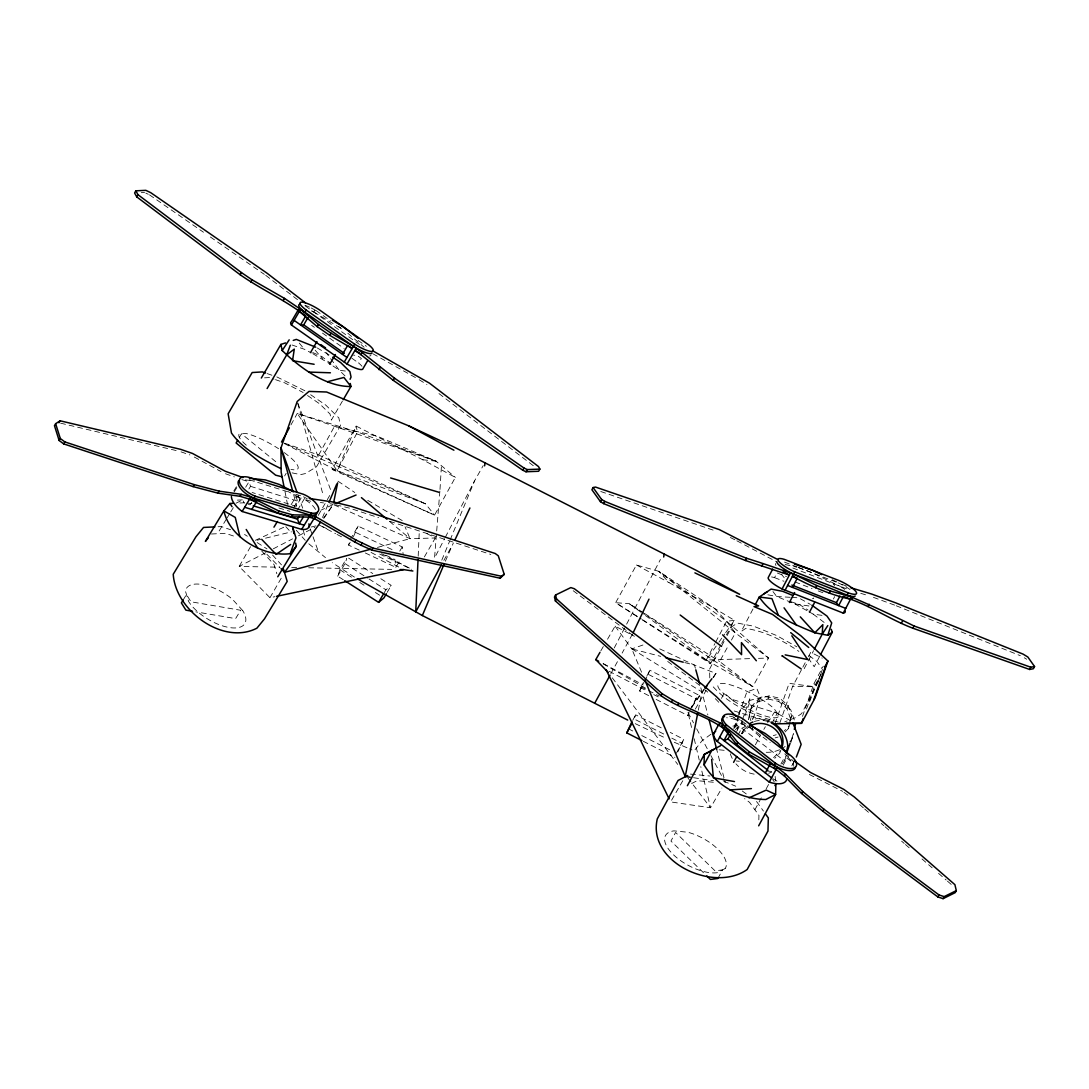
<?xml version="1.0" encoding="UTF-8"?>
<svg xmlns="http://www.w3.org/2000/svg" width="1089" height="1089" viewBox="0 0 1089 1089"><rect width="100%" height="100%" fill="white"/><g stroke="black" fill="none" stroke-linecap="round" stroke-linejoin="round"><path stroke-width="0.75" stroke-dasharray="5 3.75" d="M758.829 819.854L758.951 815.389L749.6 802.375L744.536 798.645M418.19 556.152L419.306 530.806M439.861 491.125L434.538 558.044L444.543 538.769M439.997 489.451L441.535 464.132M698.348 710.151L701.942 691.91L703.943 689.269M738.682 716.412L736.858 725.002A29.607 27.797 19.2 0 0 738.07 731.413M738.995 714.983L739.853 710.913L749.926 700.418L764.355 696.334L779.288 699.737L790.709 709.742L794.602 720.891M751.573 706.298L748.32 719.543L751.573 706.298L758.788 698.77L769.147 695.83L779.847 698.28L788.055 705.454L791.54 715.432L789.688 724.103M785.196 731.903L788.286 728.677L789.525 722.905M789.824 721.463L791.54 715.432M782.147 764.07A29.607 27.797 19.2 0 0 784.774 760.04L785.645 755.97M790.9 742.521L793.432 733.673L790.655 741.636M343.334 579.756L337.685 576.149L339.918 569.765L346.425 558.603M359.234 550.108L348.534 545.072L350.767 538.687L358.09 526.137L402.222 546.923L403.229 554.832M337.685 576.149L345.009 563.585L346.683 558.807M353.421 536.7L358.09 526.137M648.649 695.599L639.624 690.998L643.286 682.68M644.77 681.333L649.888 670.252L698.022 694.755L692.155 707.21M661.214 727.833L635.649 714.82L634.193 718.999L665.774 735.075M656.163 699.424L687.758 715.5L688.724 712.71M677.875 751.832L683.769 739.308L670.239 732.421M733.741 728.432L738.192 715.691M738.75 714.098L739.853 710.913M739.05 714.221L746.836 691.923L756.801 688.439L760.571 697.396L752.785 719.693L756.569 718.631A29.607 27.797 19.2 0 1 770.141 721.394M734.544 727.724L737.879 718.168M742.507 719.489L749.736 698.784L750.362 700.295L743.692 719.407M747.98 725.682L742.984 730.896L741.936 733.877L749.164 726.349M750.471 709.429L757.699 701.901L758.788 698.77M752.907 726.377L751.805 729.521L759.999 736.695L763.062 737.389M757.699 701.901L768.044 698.975L769.147 695.83M790.437 718.577L786.952 708.599L778.758 701.425L779.847 698.28M774.973 723.858L789.117 683.348L814.3 686.71L821.12 673.887M779.778 723.123L792.574 686.506L802.062 668.66M786.952 708.599L788.055 705.454M780.799 750.144L779.751 753.139L774.755 758.339M788.286 728.677L789.389 725.546L784.23 730.923M784.774 760.04L786.449 755.262M802.511 716.385L813.864 683.851L823.27 666.169M806.513 709.007L814.3 686.71L792.574 686.506M809.631 701.779L817.934 680.312M818.098 681.741L822.426 669.34M441.78 560.168L449.485 541.519M450.125 539.967L474.545 480.93L483.189 465.616M284.583 443.169L318.682 455.025L425.459 503.785L434.565 515.111L337.182 470.707L356.117 426.071L422.75 459.762L455.352 477.39L434.565 515.111L332.199 469.468L356.117 426.071L357.491 432.006L337.182 470.707L332.199 469.468M445.36 561.216L453.378 542.921M322.521 517.493L328.32 503.867M445.319 537.285L474.545 480.93M614.25 647.955L625.835 625.644M626.611 624.16L660.41 559.528M792.438 764.682L793.827 762.014M632.45 634.084L622.132 653.087M724.062 641.448L709.565 669.15L709.851 680.448M727.112 635.622L731.699 626.869L737.267 623.058L753.683 626.202L776.539 635.5L796.808 646.812M752.989 609.01L741.228 631.47L745.652 628.448C765.023 631.13 782.909 640.523 798.89 651.399M771.543 576.939A16.648 3.743 27.6 0 1 774.538 577.633L777.015 572.909L786.503 576.585M721.463 698.389L724.28 692.985L731.209 699.111L777.233 713.186L772.292 722.633M833.412 599.004L834.65 596.636M844.792 589.394A22.828 5.132 27.6 0 0 840.068 586.29L841.239 584.072L849.025 587.08M804.186 668.687L813.565 650.691M819.704 656.231L814.218 666.713L808.855 658.968M818.411 681.523L801.627 713.594L796.045 717.42L784.665 721.884M720.864 644.933L710.504 663.732L706.298 660.002L714.888 643.626M715.664 642.142L726.594 621.302L734.422 620.335L726.445 634.805M646.961 675.779L649.888 670.252M639.624 690.998L644.035 682.721M632.695 720.374L635.649 714.82M689.95 709.933L698.022 694.755M687.758 715.5L689.214 712.737M676.392 753.207L683.769 739.308M755.398 744.822L760.68 735.048M802.852 667.176L807.589 658.246M808.378 656.762L810.761 652.297L822.209 658.137M818.724 678.842L821.065 674.418M734.585 728.078L739.472 719.039M736.613 731.495L742.208 721.136A16.104 7.255 28.4 0 0 738.424 718.999M737.947 735.143L741.704 728.201L745.516 726.526L741.119 723.164L754.024 730.079M741.759 733.469L745.516 726.526M754.895 809.753L761.347 797.815M766.193 788.858L768.616 784.379M717.882 878.483L722.524 869.893L715.037 870.846L675.588 832.459L670.947 841.048L704.42 873.623M780.908 764.042L783.154 759.877L786.966 758.203L793.323 763.049A22.828 10.291 28.4 0 1 793.663 766.248M783.209 765.145L786.966 758.203M791.812 765.826L794.412 761.034M443.89 560.399L451.935 545.698M610.834 673.751L618.089 660.465M290.94 424.914L297.243 413.48L357.491 432.006L435.981 461.123L455.352 477.39M318.682 455.025L334.459 426.412L376.848 436.063L435.981 461.123L422.75 459.762M725.696 632.641L734.422 620.335L714.33 608.261L658.872 571.344L636.439 565L615.639 602.721L641.122 619.11M721.667 643.476L725.655 636.248M758.475 658.355L768.562 658.042L735.388 632.913L726.594 621.302L714.33 608.261L669.027 582.629L658.872 571.344L726.594 621.302L768.562 658.042L752.798 686.655L719.611 661.527L728.282 645.791M731.44 640.06L735.388 632.913L658.872 571.344M763.852 729.371L765.376 726.717M250.552 546.678L239.158 566.43L269.963 597.711L274.918 596.677M269.963 597.711L282.99 575.142M318.233 515.41L326.469 501.144M327.285 499.715L329.749 495.441M424.383 556.915L435.301 537.98L426.371 533.283M600.815 650.868L603.333 646.498M607.539 639.216L615.094 626.121L634.438 636.289M695.327 709.075L706.012 690.535M713.418 677.698L715.895 673.41L694.496 665.093L656.871 647.533M682.803 780.731L670.606 801.899L710.504 807.766L721.898 788.014M239.199 437.724L241.499 433.776L278.376 463.819M311.277 310.869A22.828 5.091 30.2 0 1 313.836 312.026L315.102 309.848M284.637 475.934L286.162 473.307M361.97 366.285A16.648 3.716 30.2 0 0 358.649 363.045L361.344 358.431L356.947 355.313L353.626 355.232M342.409 401.133L331.342 420.136L330.035 414.011L319.703 403.883L307.248 395.321M348.534 545.072L350.168 542.281M399.772 551.116L402.222 546.923M365.346 552.994L395.892 567.396L400.779 559.025M384.308 592.593L385.928 589.802L391.237 585.392L378.468 577.211M387.167 592.362L391.237 585.392M767.595 722.892L774.592 711.975L792.193 721.476M233.795 491.003L237.116 485.531M234.271 491.847L236.817 487.668M226.335 519.167L217.501 533.678M227.206 517.724L229.861 513.355M230.732 511.912L235.142 504.643M245.665 487.232L248.945 481.814L241.731 479.541L254.554 480.889M248.891 489.029L250.538 486.32L248.945 481.814M183.088 600.107L186.464 594.54L190.983 601.795L240.683 610.262L235.605 618.62L195.843 611.855M251.722 502.179L250.089 504.888L244.018 502.791L237.62 503.104M291.076 504.765L296.004 496.652L301 498.218L288.109 491.588M293.499 507.937L297.596 501.158L296.004 496.652M297.474 510.128L305.301 497.224M323.964 518.214L333.275 504.52L410.009 538.674L435.301 537.98M691.706 706.979L701.942 691.91L700.186 685.594M642.551 619.736L706.298 660.002L717.937 643.585M718.903 642.224L724.73 634.016M691.828 707.074L704.338 689.568M323.542 518.078L333.275 504.52L321.051 510.128M735.429 729.712L742.575 722.592L741.949 721.081M773.571 757.672L779.874 751.111M710.994 734.217L702.065 740.711L694.156 750.866L689.582 748.878M265.879 552.64L239.158 566.43L279.846 567.219M273.298 548.815L292.587 538.851M298.522 535.788L314.857 527.362M691.597 783.536L697.205 780.65L713.962 782.31M236.027 503.186L242.752 499.865L244.018 502.791M255.343 540.321L284.379 526.981M615.094 626.121L631.797 648.881L644.634 644.429M773.285 735.592L776.239 734.748M775.15 737.879L778.104 737.049M377.434 547.413L410.009 538.674L405.04 526.736M732.883 726.132L744.427 723.858M257.086 540.226L291.471 531.854M311.114 527.062L316.028 525.864M264.559 377.842L269.405 377.556L273.992 379.135M237.361 500.123L245.583 499.728M218.099 526.736L221.326 526.586L230.609 529.717M211.416 534.005L225.518 533.311L236.259 536.945M141.257 192.671L144.592 192.522M645.423 615.503L706.298 660.002L750.049 658.627M291.702 567.451L296.793 567.546M308.663 567.777L391.713 569.384M790.192 597.303L776.688 596.5L766.928 594.621M791.88 597.412L798.632 597.82L810.434 604.409M766.547 771.039L771.57 771.42M247.176 503.118L251.899 503.594M719.176 749.804L725.873 750.484M736.3 760.98L739.377 761.279M690.467 774.088L709.96 776.035M345.349 371.036L339.278 370.274L332.363 365.509M320.343 502.505L323.528 502.927M329.913 503.758L333.111 504.18M808.95 611.759L813.184 614.114L823.91 615.625M693.557 777.723L713.513 780.663M772.972 591.558L776.688 596.5L794.82 603.864L809.848 606.124M790.628 601.659L799.203 604.368L808.038 610.058M292.111 472.871L300.646 474.627L305.301 473.579L316.463 466.868L340.489 425.636L338.842 417.904L325.802 405.135L309.058 393.619M785.115 564.497L796.658 567.138M768.044 698.975L778.758 701.425M60.603 423.172L179.576 451.35M778.295 722.075C753.629 715.704 727.792 704.324 711.226 684.559M336.133 504.901L349.705 508.195M641.571 672.226L631.797 648.881L660.737 656.368M684.845 662.602L694.496 665.093L695.367 668.251M860.746 593.328L868.831 595.778M278.879 507.978L289.946 511.313M734.204 710.981L770.713 722.143M249.299 479.773L289.375 492.255M295.786 494.256L302.197 496.257L296.072 506.344L252.131 492.487M310.76 501.267L304.103 499.198A16.648 7.446 31.2 0 1 315.864 510.183M250.538 486.32L297.596 501.158M352.918 509.257L378.577 517.656M389.808 521.345L490.853 554.451M435.981 461.123L297.243 413.48L337.182 470.707L425.459 503.785L284.569 443.414M600.774 491.507L716.616 531.309M292.043 344.995L304.28 349.215L311.359 352.931M312.706 352.509L321.976 356.607L329.395 362.542M267.186 373.595L275.218 376.372M276.824 376.917L304.879 390.747M275.517 379.666L284.692 382.838L303.11 392.476M181.046 451.867L189.881 454.93M225.477 473.742L234.353 476.9M873.473 597.371L894.668 605.144M798.305 567.505L811.632 572.515L840.068 586.29M784.543 562.128L797.148 567.001M798.713 567.614L836.502 582.234M792.846 568.009L849.42 589.911M795.052 581.962L812.054 588.55M818.247 590.946L822.889 592.743M774.538 577.633L783.985 581.281M896.233 605.77L1020.325 655.687M723.681 781.208L735.769 786.231M674.336 742.29L688.057 748.225M355.858 532.521L392.53 549.795M385.765 555.186L394.899 559.487L395.892 567.396M145.817 193.107L148.281 194.278M635.227 723.654L666.822 738.71M322.33 526.518L329.885 530.139M379.734 554.07L411.451 569.288M832.255 579.716L836.747 581.894M730.351 537.517L735.388 540.021M809.386 774.483L842.627 791.349M813.864 683.851L815.579 684.736M648.431 674.431L696.565 698.934M641.081 686.819L647.097 689.882M648.608 690.644L659.131 696.007M671.79 738.138L682.313 743.488M628.258 728.704L632.777 731.005M641.802 735.592L671.872 750.906M643.34 741.31L674.921 757.386M284.488 443.631L337.182 470.707M381.586 553.688L411.492 569.152M317.226 347.949L331.437 356.253M312.774 353.666L330.988 364.57M609.091 671.26L646.308 690.685M653.754 694.578L659.703 697.681M736.858 540.797L776.389 561.638M319.308 525.061L335.575 533.664M337.046 534.44L341.483 536.782M371.05 552.422L399.132 567.26M603.197 663.569L643.245 684.981M636.439 565L669.027 582.629M194.318 457.053L221.04 471.591M372.901 353.775L417.917 378.931M794.82 603.864L807.534 610.97M706.298 660.002L752.798 686.655L629.183 603.646L615.639 602.721L641.135 618.838M603.102 663.8L645.546 688.125M772.809 778.689L776.947 781.058M367.742 500.355L402.549 520.773M354.429 577.102L332.24 562.659M313.836 312.026L341.129 328.402M1024.273 657.77L1026.668 659.226M631.797 648.881L701.942 691.91L707.85 714.929M419.197 379.734L426.929 384.54M643.313 612.685L629.183 603.646L644.062 614.523M644.729 613.597L719.611 661.527M348.657 558.113L372.792 573.563M345.009 563.585L367.592 578.055M368.994 578.953L385.928 589.802M339.918 569.765L352.686 577.946M359.792 582.492L365.468 586.127M375.392 592.484L379.653 595.22M642.537 620.022L710.504 663.732M244.549 534.427L247.353 536.237M257.154 542.567L266.955 548.883M337.985 481.175L354.783 492.5M149.506 194.863L203.466 232.229M210.381 237.007L264.341 274.374M316.041 310.528L330.416 320.738M338.72 326.646L341.497 328.619M358.118 340.421L366.421 346.329M305.369 306.009L318.914 315.633M320.18 316.531L359.452 344.437M311.658 325.393L314.367 327.326M322.494 333.098L344.151 348.494M351.897 358.24L358.649 363.045M347.786 333.207L364.107 347.228M843.961 792.302L850.591 797.107M742.262 790.995L747.462 794.807M265.73 275.34L298.944 300.741M308.8 543.779L325.488 557.65M573.209 590.742L632.6 635.186M667.693 661.445L701.439 686.683M813.184 614.114L826.891 624.514M809.018 655.496L816.995 661.54L821.814 668.523M438.976 393.578L534.563 466.677M741.704 728.201L783.154 759.877M742.208 721.136L770.141 742.616M784.774 753.86L790.097 757.958A16.403 7.392 28.4 0 1 793.554 761.619M733.714 717.46L738.383 721.054A16.648 7.5 28.4 0 0 726.608 717.746M389.549 521.4L410.009 538.674M705.223 689.963L707.755 692.141M859.602 804.567L863.427 807.902M864.693 809.004L869.784 813.442M881.246 823.434L883.792 825.653M885.071 826.755L891.428 832.309M901.624 841.184L904.169 843.403M905.435 844.519L911.806 850.06M921.988 858.949L932.17 867.824M938.541 873.364L946.178 880.021M947.444 881.137L952.548 885.575M345.022 375.896L339.278 370.274L326.101 352.591M266.846 554.26L279.873 567.505M715.337 698.689L719.924 703.453M787.674 756.95L793.323 763.049M285.835 526.681L291.457 532.875M272.536 555.022L281.452 564.851M261.7 551.007L274.074 564.633L276.824 573.74M296.317 530.289L305.206 540.321M315.184 350.236L322.684 358.866M299.298 343.089L304.28 349.215M833.058 583.568L834.623 585.569M781.861 574.788L784.23 577.769M612.263 677.821L677.753 764.451M687.989 777.995L710.504 807.766L700.799 766.683M772.646 779.533L774.265 781.793M756.542 801.49L763.416 811.06M687.976 712.451L693.516 722.865M696.688 728.813L707.755 749.64M710.913 755.603L725.151 782.378L716.712 749.477M751.9 717.597L752.785 719.693M330.498 489.451L297.202 401.473L322.889 494.107M298.155 495.481L302.728 508.182M310.161 528.818L312.448 535.162M313.019 536.754L318.737 552.627M749.409 716.399L750.906 720.673M293.662 494.719L296.712 506.031M303.259 530.261L305.451 538.347M688.371 714.098L692.25 730.528M694.197 738.75L699.247 760.108M284.978 491.507L287.523 504.411M775.15 776.389L775.599 780.99M792.561 737.743A29.607 27.797 19.2 0 1 789.933 741.772M785.183 746.414A29.607 27.797 19.2 0 1 782.501 748.238M779.601 749.736A29.607 27.797 19.2 0 1 765.063 752.24M741.813 733.591A21.236 19.942 19.2 0 1 742.984 730.896M754.391 721.476A21.236 19.942 19.2 0 1 769.869 722.225M771.815 772.033A29.607 27.797 19.2 0 1 768.643 773.244M754.173 774.156A29.607 27.797 19.2 0 1 735.946 763.825M732.23 758.393A29.607 27.797 19.2 0 1 730.283 753.724M729.521 716.194A16.104 7.255 28.4 0 1 735.824 717.855M303.45 496.802A16.104 7.215 31.2 0 1 307.302 498.871M838.081 582.846A16.403 3.689 27.6 0 1 851.067 590.333M813.687 597.929A8.372 1.879 27.6 0 1 812.38 598.678M775.981 565.463A16.648 3.743 27.6 0 1 775.572 563.544M284.27 452.629A34.113 7.623 30.2 0 1 290.94 469.4M246.291 445.183A34.113 7.623 30.2 0 1 239.308 433.898L246.046 433.504A34.113 7.623 30.2 0 1 278.58 448.709M304.797 305.233A16.403 3.662 30.2 0 1 309.834 307.316M311.168 307.969A16.403 3.662 30.2 0 1 316.654 311.059M370.927 355.041A16.648 3.716 30.2 0 1 369.566 355.994M715.895 673.41L713.009 677.453L715.895 673.41M725.192 868.518L716.984 872.738A34.113 15.382 28.4 0 1 673.315 854.62A34.113 15.382 28.4 0 1 673.955 830.866L687.921 832.255A34.113 15.382 28.4 0 1 725.192 868.518M733.727 701.03L722.306 692.359A34.113 7.677 27.6 0 1 732.38 685.457A34.113 7.677 27.6 0 1 774.225 708.816L778.689 715.282A34.113 7.677 27.6 0 1 733.727 701.03M242.738 610.602L232.42 599.249A34.113 15.273 31.2 0 0 185.47 591.245L188.533 601.373A34.113 15.273 31.2 0 0 229.003 627.482A34.113 15.273 31.2 0 0 242.738 610.602"/><path stroke-width="1.5" d="M774.905 785.605L775.885 784.053L775.613 794.48L765.785 799.53C741.255 799.19 716.576 786.122 704.039 764.791L704.324 754.364L720.605 745.693M418.04 559.528L415.739 611.895L441.481 564.823M814.354 649.194L822.195 634.22L822.821 624.637L814.817 632.804C794.725 624.378 771.72 615.925 759.264 597.031L771.121 589.095L782.623 591.3L792.806 595.452M484.632 465.847L485.041 462.839M663.705 556.996L664.113 554.002M690.235 777.233L685.24 776.498L697.681 713.472M333.602 502.846L337.644 482.835M786.258 753.112L787.783 745.951A29.607 27.797 19.2 0 0 771.502 722.048M794.344 729.371L795.569 723.654M800.292 616.864L814.817 632.804L827.831 635.295L831.71 622.908L826.973 616.061L811.918 605.225M641.843 740.547L626.801 732.883L631.96 721.762M786.762 752.785L790.097 743.229M803.178 718.549L801.518 723.327L774.973 723.858M813.878 699.655L825.775 665.57M736.273 595.724L758.611 605.892L754.01 606.587L772.537 614.414L801.028 635.894L827.939 661.05L815.157 697.668L801.518 723.327L786.476 723.191M232.964 503.336L229.915 503.486L223.885 510.891C229.779 537.748 263.824 557.092 290.219 553.675L295.963 537.925L292.723 527.199L293.907 533.556M267.104 388.542L286.679 354.932L290.327 345.24M469.917 507.978L454.834 540.158M648.99 599.141L633.185 632.695M627.7 720.06L422.341 615.53L444.04 564.32M350.1 379.271L351.053 377.025L349.896 371.621L340.762 362.664L332.758 357.165M328.96 502.356L336.692 484.197M796.345 757.032L801.164 744.332L792.996 723.137M777.546 559.419L719.393 529.635L595.506 487.069L593.097 487.545L591.926 489.764L600.447 501.689L603.633 503.622L745.489 560.522L789.348 575.074A16.648 3.743 27.6 0 1 784.87 572.596M600.447 501.689L601.604 499.47L593.097 487.545M603.633 503.622L604.79 501.403L746.646 558.303C804.172 576.326 860.133 599.113 914.039 625.998L1030.82 667.23L1034.55 666.509L1027.825 657.007L1023.047 654.108L895.825 602.911L871.622 594.036L850.577 587.679M745.489 560.522L746.646 558.303M761.579 566.253L762.736 564.034M772.673 569.098L768.303 577.442A16.648 3.743 27.6 0 0 782.079 588.972L843.254 613.107A22.828 5.132 27.6 0 0 845.173 611.024M755.344 604.518L759.264 597.031L771.951 598.623L778.322 615.176M782.841 572.515L783.998 570.296M782.079 588.972L790.519 572.855M785.128 590.17L794.725 571.834L848.14 592.811A16.403 3.689 27.6 0 0 855.9 591.586A16.403 3.689 27.6 0 0 839.251 580.628L784.134 559.297A16.104 3.621 27.6 0 0 779.016 561.665A16.104 3.621 27.6 0 0 794.725 571.834M792.506 587.379L797.298 578.205L792.397 576.272C810.842 586.168 829.995 594.744 850.523 599.209C872.221 606.9 891.387 620.09 912.881 628.217L1029.663 669.463L1033.393 668.728L1034.55 666.509M794.616 592.552L789.416 602.489L790.628 601.659M815.62 587.774L816.777 585.555L830.458 591.028L851.693 596.99L843.254 613.107M809.508 612.195L814.708 602.258M829.287 593.246L830.458 591.028M852.211 598.555A22.828 5.132 27.6 0 1 850.523 599.209L843.458 596.418L838.653 605.593L836.447 602.666L839.878 596.119M848.14 592.811L846.983 595.03A16.403 3.689 27.6 0 0 855.219 596.023M820.48 654.734L832.241 632.273L831.288 629.319M868.042 606.505L869.199 604.272M901.256 623.439L902.427 621.22M912.881 628.217L914.039 625.998M1029.663 669.463L1030.82 667.23M626.801 732.883L631.974 723.164M824.918 666.754L827.939 661.05M704.039 764.791L711.907 750.158M735.973 716.344L716.426 696.661L702.528 684.668L574.311 588.727L570.84 587.584L555.567 595.016L554.478 597.044L555.376 600.897L661.009 695.721C682.082 710.518 708.721 715.65 728.487 732.23M555.376 600.897L556.465 598.868L555.567 595.016M661.009 695.721L662.112 693.693L556.465 598.868M671.437 702.024L672.526 699.996L662.112 693.693M677.671 705.332L678.76 703.317L720.414 723.028L785.523 774.007L802.688 791.458L823.829 809.127L938.977 894.927L944.163 896.628L956.305 890.625L954.903 884.663L854.334 796.998L843.73 789.321L810.475 772.469L794.412 761.034M713.758 733.673L719.067 723.845M719.325 725.056L720.414 723.028M687.377 785.7L704.324 754.364L714.153 749.314M786.83 778.88A22.828 10.291 28.4 0 1 769.27 782.133L717.324 741.473L726.349 724.798A16.104 7.255 28.4 0 1 725.655 714.493A16.104 7.255 28.4 0 1 743.297 719.121L791.186 755.929A16.403 7.392 28.4 0 1 794.344 767.881A16.403 7.392 28.4 0 1 775.477 763.253L726.349 724.798M727.738 733.618L723.981 740.561L727.928 738.995L730.188 734.83M776.103 769.501L748.293 753.928L736.545 744.413L737.634 742.385L725.26 726.812A16.104 7.255 28.4 0 1 724.566 716.508M733.591 762.368L736.736 756.556M748.293 753.928L749.382 751.9L737.634 742.385M765.336 772.945L769.841 764.601M775.477 763.253L774.388 765.281A16.403 7.392 28.4 0 0 795.487 767.119M769.27 782.133L777.192 767.486L749.382 751.9M956.305 890.625L955.203 892.64L943.074 898.656L937.874 896.941L822.74 811.142L801.586 793.486L784.434 776.021L785.523 774.007M758.665 825.816L775.613 794.48L766.22 790.083L749.028 797.856M801.586 793.486L802.688 791.458M822.74 811.142L823.829 809.127M937.874 896.941L938.977 894.927M943.074 898.656L944.163 896.628M594.689 703.263L610.031 675.221M281.479 442.093L289.361 427.786M608.166 672.403L595.778 659.607L599.985 652.325M305.356 302.783L266.996 273.162L150.772 192.699L145.858 190.344L135.853 190.806L134.587 192.984L136.724 196.878L240.138 274.727C261.319 289.551 285.223 300.088 305.75 315.96L300.55 324.903L303.722 324.876L344.328 353.367M136.724 196.878L137.99 194.713L135.853 190.806M240.138 274.727L241.404 272.563L137.99 194.713M250.81 281.997L252.076 279.832L241.404 272.563M283.194 300.537L284.46 298.372L252.076 279.832M297.624 310.964L291.308 321.813A22.828 5.091 30.2 0 0 291.43 324.998L347.037 364.025A16.648 3.716 30.2 0 0 363.032 368.586L367.769 360.459M291.43 324.998L300.591 309.276L318.519 324.495L330.988 333.166L353.435 346.343A16.104 3.594 30.2 0 0 371.989 352.972M261.319 378.033L280.908 344.423L285.522 342.912M306.2 310.038L354.701 344.178A16.104 3.594 30.2 0 0 371.226 351.448A16.104 3.594 30.2 0 0 369.076 345.145L319.213 309.712A16.403 3.662 30.2 0 0 301.571 302.129A16.403 3.662 30.2 0 0 306.2 310.038L304.934 312.216L362.12 352.468L394.517 378.182L524 468.039L527.28 469.59L539.899 469.1L538.511 466.568L429.474 383.165L372.724 350.808M303.722 324.876L308.187 317.212M237.661 440.351L236.122 442.992L275.64 475.185L282.228 476.832M342.504 354.333L347.718 345.39L352.169 348.521L329.736 335.33L317.253 326.659L318.519 324.495M310.474 352.632L316.94 341.551M329.736 335.33L330.988 333.166M335.398 354.524L329.749 364.23L329.395 362.542M344.274 362.065L354.701 344.178M347.037 364.025L356.198 348.303M539.899 469.1L538.633 471.265L526.014 471.768L522.734 470.203L393.252 380.347L360.854 354.633L362.12 352.468M343.253 399.677L350.917 386.513L350.263 383.451M378.972 369.661L380.238 367.497M393.252 380.347L394.517 378.182M344.737 580.668L378.604 602.353L383.491 593.981M386.35 593.764L383.913 597.943L378.604 602.353M522.734 470.203L524 468.039M526.014 471.768L527.28 469.59M242.929 477.567L225.192 471.238L192.549 453.473L180.76 449.376L60.14 420.803L55.648 423.675L54.45 425.636L59.119 440.473L63.666 443.89L193.066 486.592L217.963 493.14L240.043 496.298L255.33 500.899M58.942 422.777L60.14 420.803M59.119 440.473L60.303 438.513L55.648 423.675M63.666 443.89L64.85 441.916L194.264 484.632L219.161 491.166L241.227 494.324L315.864 516.785L355.94 540.008L372.983 548.107L501.321 576.244L504.234 574.393L498.286 555.798L495.25 553.525L350.903 506.235L334.309 502.206L309.29 498.463M193.066 486.592L194.264 484.632M217.963 493.14L219.161 491.166M240.043 496.298L241.227 494.324M183.088 600.107L181.387 602.898L185.906 610.153L192.535 611.283M308.908 523.823A16.648 7.446 31.2 0 1 301.667 529.39L242.126 511.476L250.783 497.197L278.975 511.054L292.628 514.879L310.324 515.111A16.104 7.215 31.2 0 0 317.389 512.483M255.194 496.203A16.403 7.337 31.2 0 1 239.621 482.726A16.403 7.337 31.2 0 1 248.891 477.309L303.382 494.283A16.104 7.215 31.2 0 1 318.138 506.684A16.104 7.215 31.2 0 1 311.522 513.15L255.194 496.203L254.009 498.163A16.403 7.337 31.2 0 1 238.573 480.807M251.831 509.448L256.759 501.321M249.585 499.17L277.777 513.014L278.975 511.054M273.952 527.171L277.396 521.508M277.777 513.014L291.43 516.853L292.628 514.879M303.355 516.948L299.244 523.714L297.501 519.154L299.135 516.445M301.667 529.39L311.522 513.15M277.749 576.789L296.249 546.27L295.663 543.084M308.759 527.199L316.218 514.893M291.43 516.853L309.126 517.084L314.68 518.759L315.864 516.785M314.68 518.759L354.742 541.982L355.94 540.008M354.742 541.982L360.963 545.208L362.147 543.248M360.963 545.208L371.798 550.081L372.983 548.107M371.798 550.081L500.123 578.218L501.321 576.244M504.234 574.393L500.123 578.218M327.558 381.722L343.906 377.461L350.917 386.513C325.584 386.826 299.856 367.551 282.201 350.549L289.184 339.836M822.195 634.22L827.803 625.59M705.304 688.221L707.224 685.526M281.057 568.703L284.61 572.324L320.615 522.148M704.937 687.949L711.907 678.692M208.394 537.707L205.385 541.41L223.885 510.891L235.265 517.411L239.92 536.673M290.219 553.675L296.249 546.27M286.679 354.932L294.289 349.12L292.546 360.677L314.136 364.271M827.831 635.295L832.241 632.273M290.64 544.473L276.102 554.355L261.905 539.586M763.675 593.995L767.214 591.776M687.717 775.504L678.066 780.459L657.28 818.914C647.111 862.692 714.411 893.021 747.177 869.498L767.976 831.057L768.33 817.893L765.376 813.796M334.786 503.88L356.062 495.032M293.24 340.408L296.317 339.4L315.742 347.173M284.61 572.324L370.927 549.169M276.565 596.323L403.57 569.615L412.881 571.004M717.882 878.483L710.396 879.436L706.815 875.937M729.861 789.906L751.424 788.599M214.86 526.899L203.534 527.444L195.925 536.795L173.233 574.243C175.383 610.303 222.986 645.723 256.895 628.19L264.491 618.851L287.197 581.403L283.494 569.152M400.18 569.547L403.57 569.615M309.14 372.084L330.403 372.792M249.34 478.248L265.348 479.922L279.274 484.455L293.594 491.833M781.834 655.905L782.664 656.027M734.476 781.575L713.39 777.805L711.661 759.387M785.169 654.87L807.602 659.539L791.826 635.813M794.521 564.156L812.789 570.296L821.773 574.652M665.556 657.606L683.239 662.18M390.611 477.962L439.194 492.351M253.247 505.841L297.501 519.154M244.671 507.283L304.212 525.211M265.58 373.037L262.367 371.921L252.172 372.533L228.145 413.779L231.467 433.027C243.337 449.893 262.789 459.422 280.731 468.542M791.839 585.052L836.447 602.666M787.606 585.446L845.731 608.383M694.891 572.868L739.703 594.335L696.198 570.337L453.392 446.735L408.797 425.881L326.618 392.013L309.004 391.4L297.202 401.473L281.003 447.865L281.153 472.15L284.011 486.66M816.777 585.555L793.568 574.053A16.104 3.621 27.6 0 1 776.825 561.584M672.526 699.996L678.76 703.317M749.382 724.988L765.145 733.442L777.492 742.712L788.776 754.922M408.797 425.881L453.909 450.206M422.341 615.53L357.355 578.817M595.778 659.607L598.705 661.282M332.336 320.193L342.395 326.224L358.036 338.284M601.604 499.47L604.79 501.403M284.46 298.372L304.934 312.216A16.403 3.662 30.2 0 1 300.319 304.294M782.501 656.095L801.232 668.973M294.112 320.384L346.955 357.464M360.854 354.633L354.932 350.467A16.648 3.716 30.2 0 0 359.411 352.836M60.303 438.513L64.85 441.916M680.176 615.013L721.531 646.403M773.598 767.541L784.434 776.021M727.928 738.995L767.949 770.331M719.652 737.171L771.584 777.845M790.696 632.655L808.732 647.479M361.425 497.632L386.99 519.235M317.253 326.659L299.325 311.44A22.828 5.091 30.2 0 1 298.549 309.467M722.62 634.846L741.568 654.666L741.446 642.592L756.351 660.764M736.545 744.413L724.158 728.84A16.648 7.5 28.4 0 1 721.694 725.669M784.053 607.812L796.685 625.426M229.915 503.486L232.025 506.671M246.209 529.458L257.698 548.135M606.124 669.708L669.122 798.863M644.838 680.012L685.24 776.498M297.011 492.31L281.003 447.865L292.791 491.493M695.803 669.817L699.751 684.015M709.116 719.87L716.712 749.477M280.908 344.423L282.201 350.549M750.471 725.642A21.236 19.942 19.2 0 1 772.904 727.493A21.236 19.942 19.2 0 1 781.671 747.49M750.198 723.368A21.236 19.942 19.2 0 1 752.907 722.021M771.257 722.878A21.236 19.942 19.2 0 1 781.97 747.449M717.324 741.473A16.648 7.5 28.4 0 1 715.677 731.236M312.352 517.139A16.648 7.446 31.2 0 1 309.126 517.084M242.126 511.476A22.828 10.209 31.2 0 1 231.413 496.475M325.516 347.786A11.271 2.518 30.2 0 1 320.942 344.641"/></g></svg>
